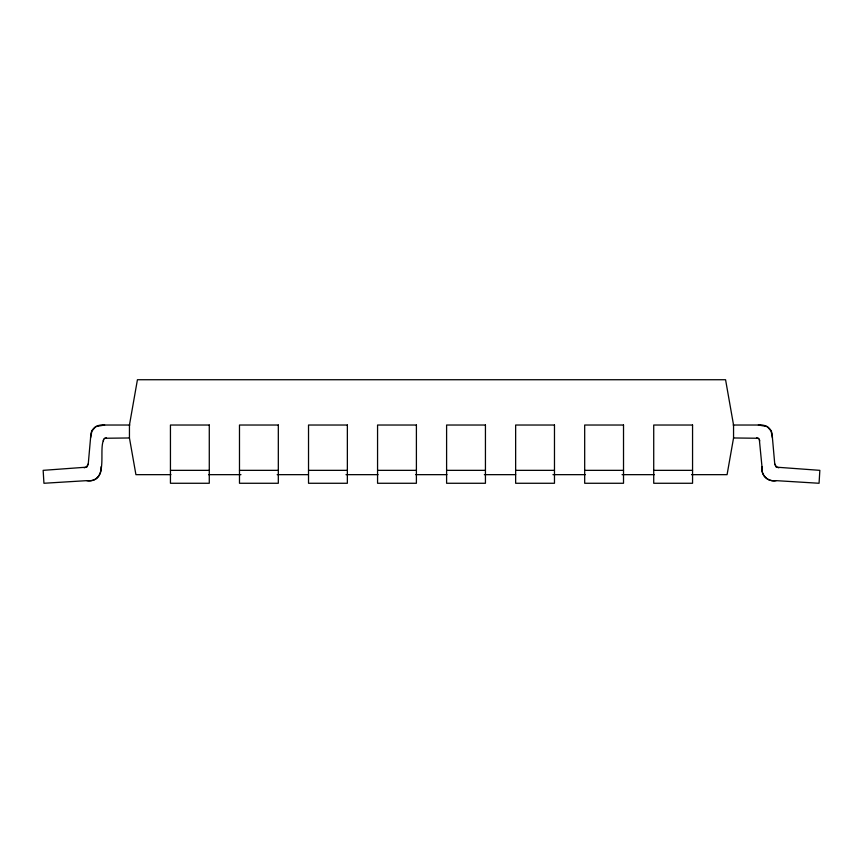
<?xml version="1.0" encoding="UTF-8"?>
<svg xmlns="http://www.w3.org/2000/svg" width="863" height="863" viewBox="0 0 863 863"><rect width="100%" height="100%" fill="white"/><g stroke="black" fill="none" stroke-linecap="round" stroke-linejoin="round"><path stroke-width="1.29" d="M129.31 437.973L104.898 438.253A2.46 2.46 0 0 0 103.689 439.375L103.269 440.917C98.932 451.802 108.662 483.118 86.796 480.648L43.937 483.269L43.15 470.346L86.516 467.174L88.263 463.863L90.755 435.772M101.003 466.807C102.061 475.233 95.383 482.126 86.796 480.648M90.529 437.929L91.931 431.047L95.728 426.581M103.269 440.917L103.7 439.332M90.82 435.384C90.798 428.048 98.004 424.057 104.65 425.028L129.849 425.028M88.263 463.863L87.087 466.721L84.186 467.832M95.739 426.57L104.65 425.028M104.865 438.275L106.483 437.973M733.151 425.028L758.35 425.028C764.996 424.057 772.234 428.016 772.18 435.384M733.69 437.973L758.102 438.253A2.46 2.46 0 0 1 759.321 439.375L761.997 466.807C760.842 475.373 767.671 482.039 776.204 480.648L819.063 483.269L819.85 470.346L776.484 467.174L774.737 463.863L772.245 435.772M170.443 470.346L209.278 470.346M239.483 470.346L278.318 470.346M308.523 470.346L347.358 470.346M377.563 470.346L416.398 470.346M446.603 470.346L485.438 470.346M515.643 470.346L554.478 470.346M584.683 470.346L623.518 470.346M653.723 470.346L692.558 470.346M170.928 474.661L135.923 474.661L129.45 437.973L129.45 425.028L137.433 379.731L725.567 379.731L733.55 425.028L733.55 437.973L727.078 474.661L691.533 474.661M208.566 474.661L240.95 474.661M277.174 474.661L308.285 474.661M345.987 474.661L378.07 474.661M415.739 474.661L446.991 474.661M484.348 474.661L515.664 474.661M552.956 474.661L585.243 474.661M622.05 474.661L654.359 474.661M758.35 425.028L767.261 426.57M756.517 437.973L758.135 438.275M776.204 480.648C767.714 482.083 760.788 475.34 761.997 466.807M778.814 467.832L775.923 466.732L774.737 463.863M767.272 426.581L771.069 431.047L772.471 437.929M759.3 439.332L759.731 440.917M209.278 425.028L170.443 425.028L170.443 483.269L209.278 483.269L209.278 425.028M278.318 425.028L239.483 425.028L239.483 483.269L278.318 483.269L278.318 425.028M347.358 425.028L308.523 425.028L308.523 483.269L347.358 483.269L347.358 425.028M416.398 425.028L377.563 425.028L377.563 483.269L416.398 483.269L416.398 425.028M485.438 425.028L446.603 425.028L446.603 483.269L485.438 483.269L485.438 425.028M554.478 425.028L515.643 425.028L515.643 483.269L554.478 483.269L554.478 425.028M623.518 425.028L584.683 425.028L584.683 483.269L623.518 483.269L623.518 425.028M692.558 425.028L653.723 425.028L653.723 483.269L692.558 483.269L692.558 425.028"/></g></svg>
